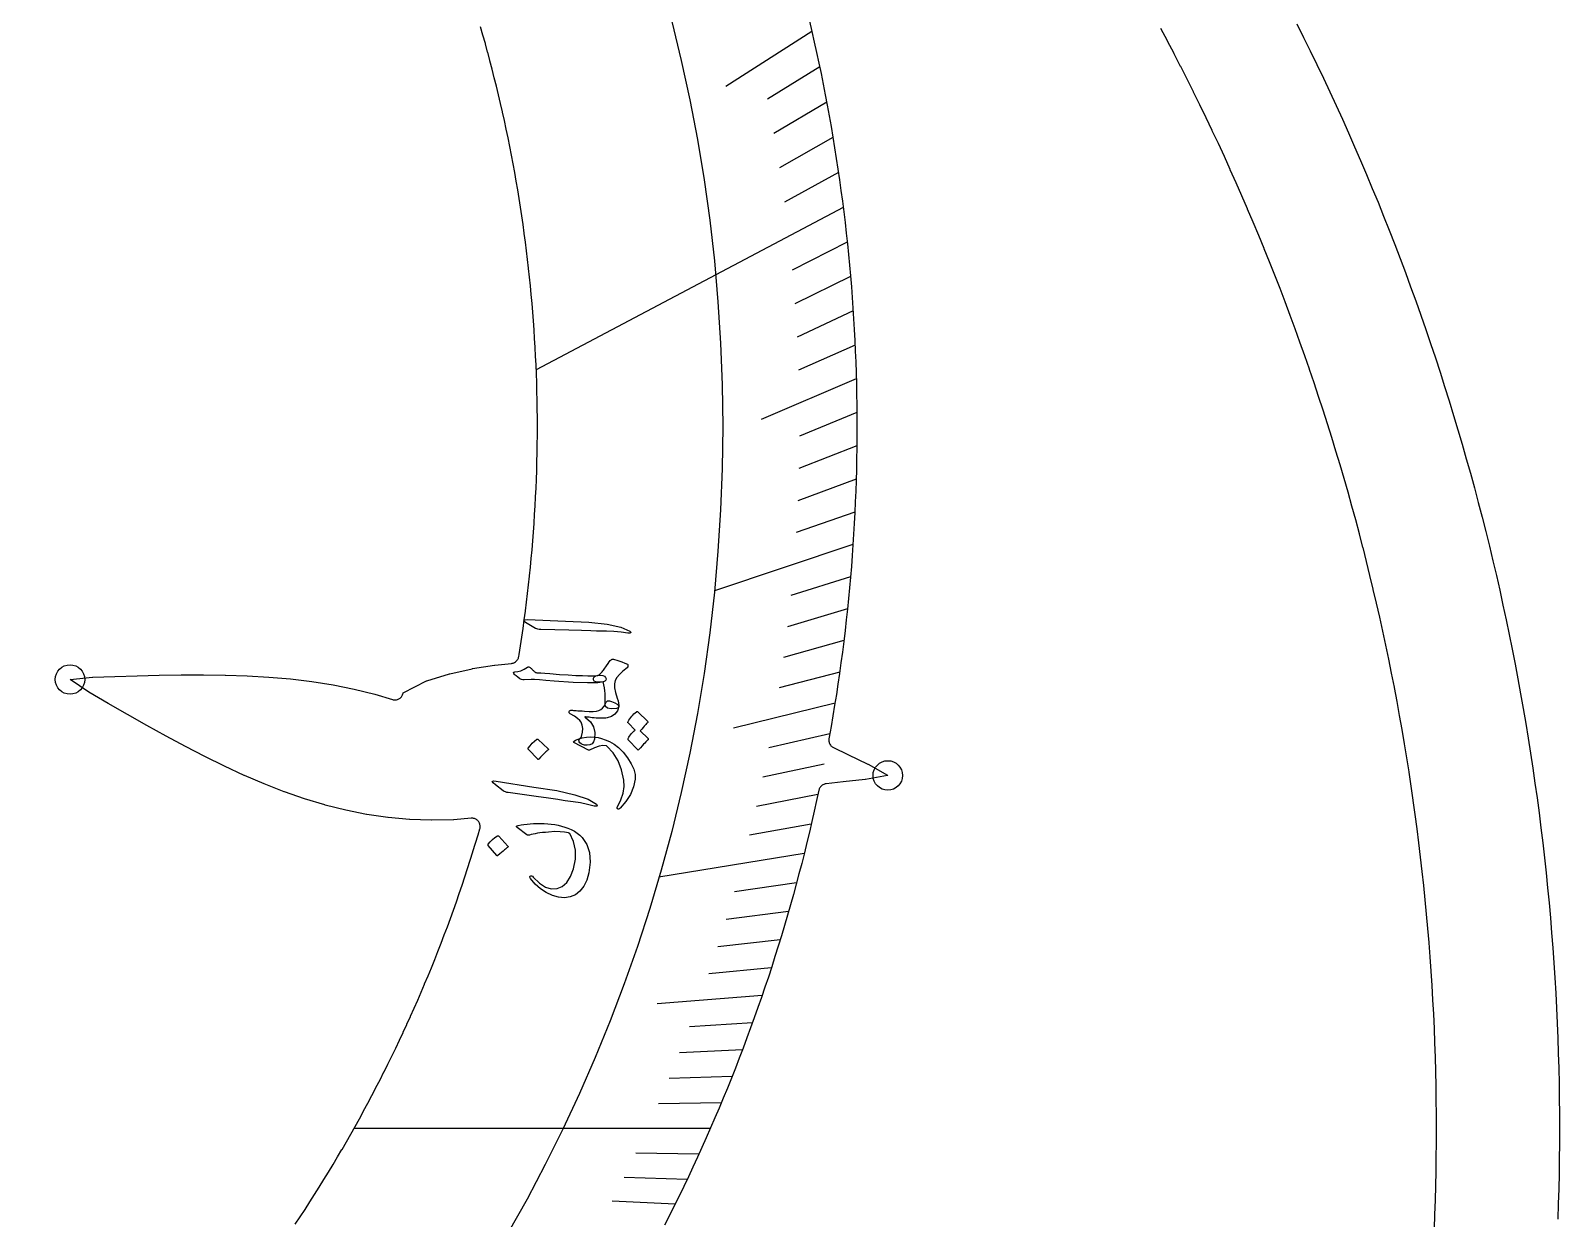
# Model space of a CAD drawing. Header units: millimetres. Extents: x -74 to 74, y -74 to 74.
# Drawn here: x 28.07 to 74.25, y -2.71 to 33.18 of the extents above; entities that cross this region are included whole.
import ezdxf

# ---------------------------------------------------------------- set-up
doc = ezdxf.new("R2010")
doc.units = ezdxf.units.MM
for name, color, linetype in [('CUT_INNER', 6, 'Continuous'), ('CUT_OUTER', 1, 'Continuous'), ('ENGRAVE', 7, 'Continuous'), ('ENGRAVE_FINE', 8, 'Continuous'), ('TEXT', 5, 'Continuous')]:
    doc.layers.add(name, color=color, linetype=linetype)

msp = doc.modelspace()

# ---------------------------------------------------------------- linework, layer by layer
at = {"layer": 'CUT_INNER'}
for points in [[(36.0697, -2.8826), (36.216, -2.6621), (36.2168, -2.6609), (36.3618, -2.4395), (36.3627, -2.4382), (36.5063, -2.2159), (36.5071, -2.2146), (36.6494, -1.9915), (36.6502, -1.9902), (36.7911, -1.7662), (36.7919, -1.7649), (36.9315, -1.54), (36.9323, -1.5387), (37.0704, -1.313), (37.0712, -1.3116), (37.2079, -1.0851), (37.2087, -1.0838), (37.3441, -0.8563), (37.3449, -0.855), (37.4788, -0.6268), (37.4796, -0.6255), (37.6122, -0.3964), (37.6129, -0.3951), (37.7441, -0.1652), (37.7448, -0.1639), (37.8746, 0.0668), (37.8753, 0.0681), (38.0036, 0.2996), (38.0044, 0.3009), (38.1313, 0.5331), (38.132, 0.5345), (38.2575, 0.7675), (38.2582, 0.7689), (38.3822, 1.0026), (38.3829, 1.004), (38.5055, 1.2385), (38.5062, 1.2399), (38.6274, 1.4752), (38.6281, 1.4765), (38.7478, 1.7125), (38.7485, 1.7139), (38.8668, 1.9507), (38.8674, 1.952), (38.9842, 2.1895), (38.9849, 2.1909), (39.1003, 2.4291), (39.1009, 2.4305), (39.2148, 2.6693), (39.2155, 2.6707), (39.3279, 2.9103), (39.3285, 2.9117), (39.4395, 3.152), (39.4401, 3.1534), (39.5496, 3.3943), (39.5502, 3.3957), (39.6582, 3.6373), (39.6588, 3.6387), (39.7653, 3.881), (39.7659, 3.8824), (39.8709, 4.1253), (39.8715, 4.1267), (39.9751, 4.3703), (39.9757, 4.3717), (40.0777, 4.6159), (40.0783, 4.6173), (40.1788, 4.8621), (40.1794, 4.8635), (40.2784, 5.1089), (40.279, 5.1103), (40.3765, 5.3564), (40.377, 5.3578), (40.473, 5.6044), (40.4736, 5.6058), (40.5681, 5.853), (40.5686, 5.8545), (40.6616, 6.1023), (40.6621, 6.1037), (40.7536, 6.352), (40.7541, 6.3535), (40.844, 6.6024), (40.8445, 6.6038), (40.9329, 6.8533), (40.9334, 6.8547), (41.0203, 7.1047), (41.0208, 7.1061), (41.1061, 7.3567), (41.1066, 7.3581), (41.1904, 7.6091), (41.1909, 7.6106), (41.2731, 7.8621), (41.2736, 7.8636), (41.3543, 8.1156), (41.3547, 8.1171), (41.4339, 8.3696), (41.4343, 8.3711), (41.5119, 8.6241), (41.5124, 8.6256), (41.5884, 8.879), (41.5889, 8.8805), (41.642, 9.0616), (41.6476, 9.0851), (41.651, 9.1091), (41.6521, 9.1333), (41.6508, 9.1575), (41.6471, 9.1814), (41.6412, 9.2049), (41.633, 9.2277), (41.6226, 9.2496), (41.6102, 9.2704), (41.5958, 9.2899), (41.5796, 9.3079), (41.5618, 9.3243), (41.5424, 9.3388), (41.5217, 9.3514), (41.4999, 9.362), (41.4772, 9.3704), (41.4537, 9.3765), (41.4298, 9.3804), (41.4056, 9.3819), (41.3814, 9.3811), (40.8534, 9.3373), (40.846, 9.3369), (40.1838, 9.3217), (40.1767, 9.3218), (39.5239, 9.3443), (39.5169, 9.3448), (38.8729, 9.4032), (38.8662, 9.404), (38.2306, 9.4967), (38.2242, 9.4978), (37.5965, 9.623), (37.5905, 9.6243), (36.9701, 9.7802), (36.9645, 9.7818), (36.3509, 9.9664), (36.3458, 9.968), (35.7383, 10.1791), (35.7338, 10.1807), (35.1317, 10.4159), (35.1278, 10.4175), (34.5305, 10.6741), (34.5272, 10.6756), (33.9339, 10.9509), (33.9312, 10.9522), (33.3413, 11.2435), (33.3391, 11.2446), (32.7519, 11.5488), (32.7502, 11.5497), (32.1651, 11.8643), (32.1638, 11.865), (31.5806, 12.187), (30.9972, 12.5156), (30.4148, 12.8489), (30.4137, 12.8496), (29.8372, 13.1877), (29.8308, 13.1917), (29.2689, 13.5683), (29.2648, 13.5713), (29.2704, 13.5722), (29.943, 13.6394), (29.9504, 13.6399), (30.6183, 13.6663), (30.6196, 13.6664), (31.2885, 13.6858), (31.9577, 13.7005), (32.6259, 13.7097), (32.6273, 13.7097), (33.2916, 13.7113), (33.2935, 13.7113), (33.9549, 13.7028), (33.9573, 13.7027), (34.6148, 13.6815), (34.6178, 13.6814), (35.2709, 13.6445), (35.2744, 13.6443), (35.9222, 13.589), (35.9264, 13.5886), (36.5683, 13.5121), (36.573, 13.5115), (37.2083, 13.4113), (37.2135, 13.4103), (37.8418, 13.2839), (37.8474, 13.2826), (38.468, 13.1276), (38.474, 13.126), (39.0048, 12.9653), (39.029, 12.9593), (39.0536, 12.9557), (39.0786, 12.9546), (39.1034, 12.9559), (39.1281, 12.9598), (39.1522, 12.9661), (39.1756, 12.9747), (39.198, 12.9857), (39.2192, 12.9988), (39.239, 13.0139), (39.2572, 13.031), (39.2736, 13.0498), (39.288, 13.0701), (39.3003, 13.0918), (39.3105, 13.1146), (39.3183, 13.1382), (39.3237, 13.1626), (39.3246, 13.1678), (39.3298, 13.1707), (40.0363, 13.5283), (40.0411, 13.5304), (40.046, 13.5322), (40.7279, 13.7439), (40.7372, 13.7464), (41.41, 13.8994), (41.4178, 13.9009), (42.0836, 14.0079), (42.091, 14.0088), (42.5978, 14.0595), (42.6227, 14.0633), (42.6471, 14.0695), (42.6707, 14.0782), (42.6933, 14.0892), (42.7147, 14.1024), (42.7347, 14.1177), (42.753, 14.1349), (42.7696, 14.1539), (42.7841, 14.1744), (42.7965, 14.1963), (42.8066, 14.2193), (42.8143, 14.2432), (42.8197, 14.2678), (42.8291, 14.3254), (42.8293, 14.3269), (42.8706, 14.5883), (42.8708, 14.5898), (42.9105, 14.8515), (42.9107, 14.853), (42.9487, 15.1149), (42.9489, 15.1164), (42.9853, 15.3785), (42.9855, 15.38), (43.0204, 15.6424), (43.0206, 15.6439), (43.0538, 15.9065), (43.0539, 15.908), (43.0855, 16.1707), (43.0857, 16.1723), (43.1157, 16.4352), (43.1159, 16.4367), (43.1442, 16.6998), (43.1444, 16.7014), (43.1711, 16.9647), (43.1713, 16.9662), (43.1964, 17.2296), (43.1965, 17.2312), (43.2201, 17.4948), (43.2202, 17.4963), (43.2421, 17.76), (43.2422, 17.7615), (43.2625, 18.0254), (43.2626, 18.0269), (43.2813, 18.2909), (43.2814, 18.2925), (43.2984, 18.5565), (43.2985, 18.5581), (43.3139, 18.8223), (43.314, 18.8238), (43.3278, 19.0881), (43.3279, 19.0896), (43.34, 19.354), (43.3401, 19.3555), (43.3507, 19.6199), (43.3507, 19.6215), (43.3597, 19.886), (43.3597, 19.8875), (43.367, 20.152), (43.367, 20.1536), (43.3727, 20.4182), (43.3728, 20.4197), (43.3768, 20.6843), (43.3768, 20.6858), (43.3793, 20.9505), (43.3793, 20.952), (43.3801, 21.2166), (43.3801, 21.2182), (43.3793, 21.4828), (43.3793, 21.4844), (43.3768, 21.749), (43.3768, 21.7505), (43.3728, 22.0151), (43.3727, 22.0167), (43.367, 22.2812), (43.367, 22.2828), (43.3597, 22.5473), (43.3597, 22.5489), (43.3507, 22.8133), (43.3507, 22.8149), (43.3401, 23.0793), (43.34, 23.0808), (43.3279, 23.3452), (43.3278, 23.3467), (43.314, 23.611), (43.3139, 23.6125), (43.2985, 23.8767), (43.2984, 23.8783), (43.2814, 24.1424), (43.2813, 24.1439), (43.2626, 24.4079), (43.2625, 24.4094), (43.2422, 24.6733), (43.2421, 24.6748), (43.2202, 24.9385), (43.2201, 24.9401), (43.1965, 25.2037), (43.1964, 25.2052), (43.1713, 25.4686), (43.1711, 25.4702), (43.1444, 25.7335), (43.1442, 25.735), (43.1159, 25.9981), (43.1157, 25.9996), (43.0857, 26.2626), (43.0855, 26.2641), (43.0539, 26.5268), (43.0538, 26.5284), (43.0206, 26.7909), (43.0204, 26.7924), (42.9855, 27.0548), (42.9853, 27.0563), (42.9489, 27.3184), (42.9487, 27.3199), (42.9107, 27.5818), (42.9105, 27.5833), (42.8708, 27.845), (42.8706, 27.8465), (42.8293, 28.1079), (42.8291, 28.1094), (42.7863, 28.3706), (42.786, 28.3721), (42.7416, 28.633), (42.7413, 28.6345), (42.6953, 28.8951), (42.695, 28.8966), (42.6473, 29.1569), (42.6471, 29.1584), (42.5978, 29.4185), (42.5975, 29.42), (42.5467, 29.6797), (42.5464, 29.6812), (42.494, 29.9406), (42.4937, 29.9421), (42.4397, 30.2012), (42.4393, 30.2027), (42.3837, 30.4614), (42.3834, 30.4629), (42.3262, 30.7213), (42.3259, 30.7228), (42.2671, 30.9808), (42.2668, 30.9823), (42.2064, 31.24), (42.206, 31.2415), (42.1441, 31.4988), (42.1437, 31.5003), (42.0802, 31.7572), (42.0799, 31.7587), (42.0148, 32.0152), (42.0144, 32.0167), (41.9477, 32.2728), (41.9473, 32.2742), (41.8791, 32.5299), (41.8787, 32.5314), (41.8089, 32.7867), (41.8085, 32.7882), (41.7371, 33.043), (41.7367, 33.0445), (41.6638, 33.2989)], [(51.5973, 33.4718), (51.6716, 33.1549), (51.7438, 32.8377), (51.8142, 32.5199), (51.8825, 32.2018), (51.949, 31.8833), (52.0134, 31.5643), (52.0759, 31.245), (52.1365, 30.9252), (52.1951, 30.6052), (52.2517, 30.2847), (52.3063, 29.9639), (52.359, 29.6428), (52.4097, 29.3214), (52.4585, 28.9997), (52.5052, 28.6776), (52.55, 28.3553), (52.5928, 28.0328), (52.6337, 27.7099), (52.6725, 27.3868), (52.7094, 27.0635), (52.7443, 26.74), (52.7771, 26.4163), (52.8081, 26.0923), (52.837, 25.7682), (52.8639, 25.4439), (52.8888, 25.1195), (52.9118, 24.7949), (52.9327, 24.4702), (52.9517, 24.1453), (52.9687, 23.8204), (52.9836, 23.4953), (52.9966, 23.1702), (53.0076, 22.8449), (53.0166, 22.5197), (53.0236, 22.1943), (53.0286, 21.869), (53.0316, 21.5436), (53.0326, 21.2182), (53.0316, 20.8928), (53.0286, 20.5674), (53.0236, 20.242), (53.0166, 19.9167), (53.0077, 19.5914), (52.9967, 19.2662), (52.9837, 18.941), (52.9687, 18.616), (52.9518, 18.291), (52.9328, 17.9662), (52.9119, 17.6414), (52.889, 17.3169), (52.864, 16.9924), (52.8371, 16.6681), (52.8082, 16.344), (52.7773, 16.0201), (52.7444, 15.6963), (52.7095, 15.3728), (52.6727, 15.0495), (52.6339, 14.7264), (52.593, 14.4036), (52.5502, 14.081), (52.5055, 13.7587), (52.4587, 13.4367), (52.41, 13.1149), (52.3593, 12.7935), (52.3066, 12.4724), (52.252, 12.1516), (52.1953, 11.8312), (52.1867, 11.7841), (52.1835, 11.7592), (52.1827, 11.734), (52.1845, 11.7089), (52.1888, 11.6841), (52.1955, 11.6599), (52.2047, 11.6365), (52.2162, 11.6141), (52.2298, 11.593), (52.2455, 11.5733), (52.2631, 11.5554), (52.2825, 11.5393), (52.3033, 11.5252), (52.3255, 11.5133), (52.7606, 11.3067), (52.7618, 11.3062), (53.3625, 11.0132), (53.3692, 11.0097), (53.9583, 10.6773), (53.9627, 10.6746), (53.9572, 10.6733), (53.2917, 10.5548), (53.2843, 10.5537), (52.6204, 10.4761), (52.6191, 10.476), (52.0988, 10.4208), (52.075, 10.4171), (52.0516, 10.4111), (52.029, 10.4029), (52.0072, 10.3926), (51.9865, 10.3802), (51.9672, 10.3659), (51.9492, 10.3498), (51.933, 10.332), (51.9185, 10.3128), (51.9059, 10.2922), (51.8953, 10.2705), (51.8869, 10.248), (51.8808, 10.2247), (51.8145, 9.9164), (51.7442, 9.5986), (51.6719, 9.2814), (51.5977, 8.9645), (51.5215, 8.6482), (51.4435, 8.3323), (51.3634, 8.0169), (51.2815, 7.702), (51.1976, 7.3876), (51.1117, 7.0737), (51.024, 6.7603), (50.9343, 6.4475), (50.8427, 6.1353), (50.7492, 5.8236), (50.6538, 5.5125), (50.5565, 5.202), (50.4573, 4.8921), (50.3562, 4.5828), (50.2532, 4.2741), (50.1483, 3.9661), (50.0415, 3.6587), (49.9328, 3.352), (49.8222, 3.0459), (49.7098, 2.7406), (49.5955, 2.4359), (49.4793, 2.132), (49.3613, 1.8287), (49.2414, 1.5262), (49.1196, 1.2244), (48.996, 0.9234), (48.8706, 0.6232), (48.7433, 0.3237), (48.6142, 0.025), (48.4832, -0.2729), (48.3504, -0.57), (48.2158, -0.8662), (48.0794, -1.1617), (47.9412, -1.4563), (47.8012, -1.75), (47.6594, -2.0429), (47.5157, -2.3349), (47.3703, -2.626), (47.2231, -2.9162)], [(70.4725, -3.028), (70.4897, -2.5971), (70.4897, -2.5955), (70.5043, -2.1645), (70.5043, -2.163), (70.5162, -1.7318), (70.5163, -1.7303), (70.5255, -1.2991), (70.5256, -1.2976), (70.5322, -0.8664), (70.5322, -0.8648), (70.5362, -0.4336), (70.5362, -0.432), (70.5375, -0.0008), (70.5375, 0.0008), (70.5362, 0.432), (70.5362, 0.4336), (70.5322, 0.8648), (70.5322, 0.8664), (70.5256, 1.2976), (70.5255, 1.2991), (70.5163, 1.7303), (70.5162, 1.7318), (70.5043, 2.163), (70.5043, 2.1645), (70.4897, 2.5955), (70.4897, 2.5971), (70.4725, 3.028), (70.4724, 3.0295), (70.4526, 3.4603), (70.4525, 3.4619), (70.43, 3.8926), (70.4299, 3.8941), (70.4048, 4.3246), (70.4047, 4.3262), (70.3769, 4.7566), (70.3768, 4.7581), (70.3464, 5.1883), (70.3463, 5.1898), (70.3133, 5.6198), (70.3131, 5.6214), (70.2775, 6.0512), (70.2773, 6.0527), (70.239, 6.4823), (70.2389, 6.4838), (70.1979, 6.9131), (70.1978, 6.9146), (70.1542, 7.3437), (70.154, 7.3452), (70.1078, 7.774), (70.1076, 7.7756), (70.0588, 8.2041), (70.0586, 8.2056), (70.0071, 8.6338), (70.0069, 8.6353), (69.9528, 9.0632), (69.9526, 9.0647), (69.8959, 9.4922), (69.8957, 9.4937), (69.8363, 9.9209), (69.8361, 9.9224), (69.7741, 10.3492), (69.7739, 10.3508), (69.7093, 10.7772), (69.7091, 10.7787), (69.6419, 11.2047), (69.6416, 11.2062), (69.5718, 11.6318), (69.5716, 11.6333), (69.4992, 12.0585), (69.4989, 12.06), (69.4239, 12.4847), (69.4236, 12.4862), (69.3459, 12.9104), (69.3457, 12.9119), (69.2654, 13.3357), (69.2651, 13.3372), (69.1823, 13.7604), (69.182, 13.7619), (69.0966, 14.1847), (69.0962, 14.1862), (69.0082, 14.6084), (69.0079, 14.6099), (68.9173, 15.0315), (68.917, 15.033), (68.8238, 15.4541), (68.8234, 15.4556), (68.7276, 15.8761), (68.7273, 15.8776), (68.6289, 16.2975), (68.6286, 16.299), (68.5276, 16.7183), (68.5273, 16.7198), (68.4238, 17.1385), (68.4234, 17.14), (68.3173, 17.558), (68.3169, 17.5595), (68.2083, 17.9768), (68.2079, 17.9783), (68.0967, 18.395), (68.0963, 18.3965), (67.9826, 18.8125), (67.9821, 18.814), (67.8658, 19.2293), (67.8654, 19.2308), (67.7466, 19.6453), (67.7462, 19.6468), (67.6248, 20.0607), (67.6243, 20.0621), (67.5004, 20.4752), (67.5, 20.4767), (67.3735, 20.889), (67.373, 20.8905), (67.2441, 21.302), (67.2436, 21.3035), (67.1121, 21.7142), (67.1116, 21.7157), (66.9776, 22.1256), (66.9771, 22.1271), (66.8406, 22.5361), (66.8401, 22.5376), (66.701, 22.9458), (66.7005, 22.9473), (66.559, 23.3547), (66.5585, 23.3561), (66.4144, 23.7626), (66.4139, 23.7641), (66.2674, 24.1697), (66.2668, 24.1712), (66.1178, 24.5759), (66.1173, 24.5773), (65.9658, 24.9811), (65.9652, 24.9825), (65.8113, 25.3854), (65.8107, 25.3868), (65.6543, 25.7887), (65.6537, 25.7901), (65.4948, 26.1911), (65.4942, 26.1925), (65.3328, 26.5924), (65.3323, 26.5939), (65.1684, 26.9928), (65.1679, 26.9942), (65.0016, 27.3922), (65.001, 27.3936), (64.8323, 27.7905), (64.8317, 27.7919), (64.6606, 28.1878), (64.6599, 28.1892), (64.4864, 28.584), (64.4858, 28.5854), (64.3098, 28.9791), (64.3091, 28.9805), (64.1308, 29.3732), (64.1301, 29.3746), (63.9493, 29.7661), (63.9487, 29.7675), (63.7655, 30.158), (63.7648, 30.1594), (63.5792, 30.5487), (63.5786, 30.55), (63.3906, 30.9382), (63.3899, 30.9396), (63.1996, 31.3266), (63.1989, 31.328), (63.0062, 31.7138), (63.0055, 31.7151), (62.8104, 32.0998), (62.8097, 32.1011), (62.6122, 32.4846), (62.6115, 32.4859), (62.4117, 32.8681), (62.411, 32.8695), (62.2089, 33.2505)]]:
    msp.add_lwpolyline(points, dxfattribs=at)
at = {"layer": 'CUT_OUTER'}
msp.add_lwpolyline([(66.3216, 33.3843), (66.5252, 32.9768), (66.7262, 32.5679), (66.9248, 32.1579), (67.1209, 31.7467), (67.3144, 31.3342), (67.5054, 30.9206), (67.6939, 30.5058), (67.8798, 30.0899), (68.0631, 29.6728), (68.2439, 29.2546), (68.4221, 28.8353), (68.5978, 28.415), (68.7708, 27.9935), (68.9413, 27.571), (69.1092, 27.1475), (69.2744, 26.7229), (69.4371, 26.2974), (69.5972, 25.8708), (69.7546, 25.4433), (69.9094, 25.0148), (70.0616, 24.5854), (70.2111, 24.155), (70.358, 23.7237), (70.5022, 23.2916), (70.6438, 22.8586), (70.7827, 22.4247), (70.919, 21.9899), (71.0526, 21.5544), (71.1835, 21.118), (71.3118, 20.6808), (71.4373, 20.2429), (71.5602, 19.8042), (71.6803, 19.3647), (71.7978, 18.9245), (71.9126, 18.4836), (72.0246, 18.042), (72.134, 17.5997), (72.2406, 17.1568), (72.3445, 16.7132), (72.4457, 16.269), (72.5442, 15.8242), (72.6399, 15.3788), (72.7329, 14.9328), (72.8232, 14.4862), (72.9107, 14.0391), (72.9954, 13.5915), (73.0775, 13.1433), (73.1567, 12.6947), (73.2332, 12.2456), (73.307, 11.796), (73.378, 11.3459), (73.4462, 10.8955), (73.5117, 10.4446), (73.5744, 9.9934), (73.6343, 9.5417), (73.6915, 9.0898), (73.7459, 8.6374), (73.7975, 8.1848), (73.8463, 7.7318), (73.8924, 7.2785), (73.9357, 6.825), (73.9761, 6.3712), (74.0138, 5.9172), (74.0488, 5.4629), (74.0809, 5.0085), (74.1102, 4.5538), (74.1368, 4.099), (74.1605, 3.644), (74.1815, 3.1889), (74.1997, 2.7337), (74.215, 2.2784), (74.2276, 1.823), (74.2374, 1.3675), (74.2444, 0.9119), (74.2486, 0.4564), (74.25, 0.0008), (74.2486, -0.4548), (74.2444, -0.9104), (74.2374, -1.3659), (74.2277, -1.8214), (74.2151, -2.2768), (74.1997, -2.7322)], dxfattribs=at)
at = {"layer": 'ENGRAVE'}
for points in [[(52.6173, 27.8414), (43.346, 22.9357)], [(52.9125, 17.6501), (48.7264, 16.2537)], [(51.4385, 8.3125), (47.0483, 7.603)], [(48.6033, 0), (37.8372, 0)]]:
    msp.add_lwpolyline(points, dxfattribs=at)
for centre, radius in [((0, 21.2174), 48.9785), ((29.264, 13.5716), 0.4455), ((53.9634, 10.6744), 0.4455)]:
    msp.add_circle(centre, radius, dxfattribs=at)
at = {"layer": 'ENGRAVE_FINE'}
for points in [[(51.6708, 33.1584), (49.0729, 31.4913)], [(51.9067, 32.0873), (50.3315, 31.1136)], [(52.1189, 31.0195), (50.5253, 30.0711)], [(52.3077, 29.9556), (50.6963, 29.0327)], [(52.4737, 28.896), (50.8449, 27.9991)], [(52.7388, 26.792), (51.0766, 25.9476)], [(52.8387, 25.7483), (51.1606, 24.9306)], [(52.9174, 24.7108), (51.2239, 23.92)], [(52.9754, 23.6798), (51.267, 22.9162)], [(53.0131, 22.6557), (50.1364, 21.4264)], [(53.0309, 21.6389), (51.2943, 20.9303)], [(53.0293, 20.6296), (51.2795, 19.9489)], [(53.0088, 19.6282), (51.2461, 18.9755)], [(52.9697, 18.6349), (51.1948, 18.0105)], [(52.8376, 16.6739), (51.0399, 16.1066)], [(52.7455, 15.7067), (50.9372, 15.1682)], [(52.6366, 14.7485), (50.8182, 14.2391)], [(52.5113, 13.7998), (50.6835, 13.3194)], [(52.37, 12.8605), (49.3022, 12.1071)], [(52.2132, 11.9309), (50.3681, 11.5093)], [(52.0412, 11.0112), (50.1883, 10.6191)], [(51.8545, 10.1014), (49.9944, 9.7391)], [(51.6535, 9.2018), (49.7867, 8.8693)], [(51.2099, 7.4334), (49.3316, 7.1608)], [(50.9682, 6.5648), (49.0849, 6.3223)], [(50.7137, 5.7068), (48.826, 5.4944)], [(50.4467, 4.8593), (48.5552, 4.6771)], [(50.1676, 4.0225), (47.0026, 3.7687)], [(49.8768, 3.1964), (47.9796, 3.0748)], [(49.5747, 2.3811), (47.6754, 2.2899)], [(49.2615, 1.5766), (47.3607, 1.5157)], [(48.9376, 0.7829), (47.0359, 0.7524)], [(48.2589, -0.772), (46.3572, -0.7416)], [(47.9048, -1.5332), (46.004, -1.4723)], [(47.5412, -2.2834), (45.6419, -2.1922)]]:
    msp.add_lwpolyline(points, dxfattribs=at)
at = {"layer": 'TEXT'}
for points in [[(43.0753, 15.2669), (42.9955, 15.3207), (42.9701, 15.3585), (42.999, 15.3806), (43.0823, 15.3869), (44.2302, 15.3373), (44.9347, 15.3075), (45.4928, 15.2486), (45.9044, 15.1586), (46.1691, 15.0364), (46.1895, 15.0177), (46.1998, 15.0022), (46.1999, 14.9899), (46.1899, 14.9808), (46.1752, 14.9744), (46.1567, 14.9709), (46.1345, 14.9703), (46.1086, 14.9726), (45.9082, 14.9997), (45.6943, 15.0192), (45.467, 15.0311), (45.2263, 15.0356), (45.1636, 15.038), (44.994, 15.0428), (44.7174, 15.0502), (44.334, 15.0607), (43.483, 15.0793), (43.4382, 15.0834), (43.3974, 15.0914), (43.3608, 15.1033), (43.3283, 15.1192)], [(43.7579, 13.7499), (44.0528, 13.7288), (44.3152, 13.7119), (44.5451, 13.6989), (44.7425, 13.69), (44.9071, 13.685), (45.0387, 13.6839), (45.1371, 13.6867), (45.2024, 13.6933), (45.2872, 13.7047), (45.3548, 13.6988), (45.4054, 13.6755), (45.4389, 13.6348), (45.4535, 13.5892), (45.4473, 13.5511), (45.4206, 13.5208), (45.3732, 13.4981), (45.2029, 13.4733), (44.898, 13.4692), (44.4586, 13.4863), (43.8849, 13.5252), (43.6389, 13.5468), (43.4422, 13.5628), (43.2949, 13.5731), (43.197, 13.5776), (42.9769, 13.5667), (42.9384, 13.5671), (42.9042, 13.5717), (42.8744, 13.5807), (42.8489, 13.594), (42.7894, 13.6432), (42.7434, 13.6814), (42.7109, 13.7088), (42.6919, 13.7253), (42.6651, 13.757), (42.6577, 13.7807), (42.6696, 13.7966), (42.701, 13.8046), (42.7873, 13.8141), (42.8801, 13.84), (42.9792, 13.8825), (43.0846, 13.9418), (43.1053, 13.9524), (43.1248, 13.9554), (43.1429, 13.9506), (43.1598, 13.9381), (43.1795, 13.9194), (43.198, 13.9016), (43.2152, 13.885), (43.231, 13.8694), (43.2456, 13.8548), (43.2588, 13.8413), (43.2708, 13.8289), (43.2814, 13.8176), (43.2999, 13.8008), (43.3191, 13.7884), (43.339, 13.7804), (43.3597, 13.7769), (43.4059, 13.7749), (43.4876, 13.7698), (43.605, 13.7614), (43.7579, 13.7499)], [(45.0717, 13.5636), (45.0762, 13.6185), (45.0972, 13.6587), (45.1347, 13.6844), (45.1886, 13.6956), (45.2151, 13.7003), (45.2425, 13.7139), (45.2708, 13.7362), (45.2999, 13.7673), (45.3157, 13.7873), (45.3334, 13.8093), (45.3529, 13.8335), (45.3741, 13.8597), (45.3966, 13.8882), (45.4198, 13.919), (45.4435, 13.952), (45.468, 13.9874), (45.5136, 14.0534), (45.5515, 14.1052), (45.5819, 14.1427), (45.6047, 14.166), (45.6239, 14.1812), (45.6427, 14.19), (45.661, 14.1922), (45.679, 14.188), (45.8139, 14.1472), (45.9288, 14.1075), (46.0239, 14.069), (46.099, 14.0317), (46.1081, 14.0237), (46.1138, 14.0126), (46.116, 13.9984), (46.1148, 13.9811), (46.1105, 13.9597), (46.1052, 13.9428), (46.0988, 13.9302), (46.0913, 13.9221), (45.9642, 13.8206), (45.8618, 13.723), (45.7838, 13.6289), (45.7305, 13.5382), (45.7059, 13.4415), (45.7078, 13.3211), (45.7359, 13.1767), (45.7902, 13.008), (45.817, 12.9262), (45.834, 12.8564), (45.8412, 12.7985), (45.8387, 12.7527), (45.8309, 12.7318), (45.8164, 12.7157), (45.795, 12.7046), (45.7668, 12.6983), (45.6103, 12.6883), (45.5012, 12.7069), (45.4396, 12.7538), (45.4253, 12.8291), (45.4305, 12.9057), (45.4324, 12.9847), (45.4311, 13.0661), (45.4264, 13.1498), (45.4182, 13.2355), (45.4059, 13.3231), (45.3897, 13.4124), (45.3694, 13.5035), (45.2408, 13.4975), (45.1483, 13.5055), (45.0919, 13.5276), (45.0717, 13.5636)], [(44.3422, 12.607), (44.3541, 12.6255), (44.3719, 12.6376), (44.3956, 12.6433), (44.4252, 12.6426), (44.4457, 12.6415), (44.474, 12.6397), (44.5103, 12.6373), (44.5544, 12.6342), (44.6062, 12.6306), (44.6653, 12.6264), (44.7317, 12.6218), (44.8055, 12.6167), (44.9466, 12.6086), (45.0657, 12.6096), (45.1627, 12.6198), (45.2377, 12.639), (45.2991, 12.6684), (45.3509, 12.7099), (45.393, 12.7634), (45.4253, 12.8291), (45.4585, 12.8898), (45.5021, 12.9241), (45.5563, 12.932), (45.6212, 12.9132), (45.7206, 12.8662), (45.7901, 12.8245), (45.8298, 12.7882), (45.8395, 12.7574), (45.7968, 12.6235), (45.724, 12.5214), (45.6215, 12.4513), (45.4893, 12.4132), (45.4491, 12.409), (45.4064, 12.4058), (45.3611, 12.4033), (45.3134, 12.4016), (45.2629, 12.4014), (45.2096, 12.4032), (45.1534, 12.4071), (45.0943, 12.4131), (45.037, 12.4197), (44.9861, 12.4253), (44.9415, 12.43), (44.9033, 12.4338), (44.872, 12.4368), (44.8484, 12.4392), (44.8324, 12.441), (44.824, 12.4422), (44.8201, 12.4426), (44.8175, 12.4423), (44.8162, 12.441), (44.8162, 12.4389), (44.8179, 12.4359), (44.8214, 12.432), (44.8268, 12.4271), (44.8342, 12.4212), (44.9812, 12.296), (45.0758, 12.1453), (45.1178, 11.9693), (45.1068, 11.7683), (45.0799, 11.6874), (45.0334, 11.63), (44.9674, 11.596), (44.8819, 11.5856), (44.8078, 11.5925), (44.7468, 11.6074), (44.6989, 11.6302), (44.664, 11.661), (44.6421, 11.6942), (44.6334, 11.7247), (44.6378, 11.7523), (44.6553, 11.7772), (44.6763, 11.7975), (44.6921, 11.8159), (44.7027, 11.8324), (44.7082, 11.847), (44.7402, 11.9782), (44.7498, 12.0944), (44.7369, 12.1954), (44.7017, 12.2811), (44.6618, 12.335), (44.5936, 12.3962), (44.497, 12.4646), (44.372, 12.5401), (44.3522, 12.553), (44.3407, 12.5685), (44.3373, 12.5865), (44.3422, 12.607)], [(46.1212, 12.2615), (46.1166, 12.2685), (46.1147, 12.2774), (46.1156, 12.2883), (46.1193, 12.301), (46.1451, 12.3441), (46.1724, 12.3854), (46.201, 12.425), (46.2311, 12.4629), (46.2629, 12.4992), (46.2968, 12.5342), (46.3329, 12.568), (46.371, 12.6006), (46.3818, 12.6062), (46.3925, 12.6076), (46.4029, 12.6047), (46.4132, 12.5976), (46.7191, 12.3037), (46.7225, 12.2966), (46.7207, 12.2874), (46.7138, 12.276), (46.7017, 12.2626), (46.6912, 12.2538), (46.6764, 12.239), (46.6571, 12.2183), (46.6333, 12.1917), (46.6048, 12.159), (46.5712, 12.1199), (46.5324, 12.0744), (46.4884, 12.0226), (46.7225, 11.7878), (46.7291, 11.7778), (46.729, 11.7667), (46.722, 11.7544), (46.7083, 11.7411), (46.6964, 11.7295), (46.6784, 11.7112), (46.6542, 11.686), (46.6238, 11.6541), (46.5871, 11.6148), (46.544, 11.5676), (46.4944, 11.5126), (46.4383, 11.4498), (46.4298, 11.4438), (46.4223, 11.442), (46.4156, 11.4443), (46.4098, 11.4508), (46.1241, 11.7517), (46.1196, 11.7587), (46.1179, 11.7677), (46.1189, 11.7785), (46.1227, 11.7912), (46.1432, 11.8281), (46.1654, 11.8635), (46.1894, 11.8973), (46.2151, 11.9295), (46.2422, 11.9603), (46.2706, 11.9896), (46.3001, 12.0175), (46.3308, 12.044)], [(43.1082, 11.4585), (43.1037, 11.4653), (43.1021, 11.4738), (43.1032, 11.4839), (43.107, 11.4958), (43.1621, 11.5733), (43.224, 11.6443), (43.2926, 11.7088), (43.368, 11.7668), (43.3787, 11.7717), (43.3885, 11.7728), (43.3974, 11.7699), (43.4055, 11.7632), (43.7061, 11.4779), (43.7126, 11.4682), (43.7124, 11.4577), (43.7054, 11.4464), (43.6916, 11.4343), (43.6797, 11.4238), (43.6615, 11.407), (43.6372, 11.3841), (43.6067, 11.355), (43.5699, 11.3192), (43.5265, 11.2762), (43.4767, 11.226), (43.4203, 11.1686), (43.4115, 11.1613), (43.4036, 11.1584), (43.3968, 11.16), (43.391, 11.166)], [(45.8771, 9.6829), (45.8641, 9.6706), (45.8514, 9.662), (45.839, 9.657), (45.8269, 9.6557), (45.8177, 9.6571), (45.8091, 9.6615), (45.8013, 9.6687), (45.7942, 9.6789), (45.7909, 9.6884), (45.791, 9.6996), (45.7945, 9.7124), (45.8015, 9.7268), (45.9031, 9.9336), (45.9684, 10.1366), (45.9975, 10.3353), (45.9905, 10.5292), (45.924, 10.8411), (45.8159, 11.1169), (45.6671, 11.3564), (45.4781, 11.5596), (45.4743, 11.5627), (45.4709, 11.5653), (45.4681, 11.5676), (45.4658, 11.5695), (45.4638, 11.571), (45.4616, 11.5722), (45.4595, 11.5731), (45.4572, 11.5737), (45.3621, 11.5785), (45.2459, 11.557), (45.1086, 11.5095), (44.95, 11.4365), (44.9406, 11.4346), (44.9328, 11.4342), (44.9264, 11.4353), (44.9216, 11.4378), (44.4846, 11.6708), (44.4703, 11.689), (44.4874, 11.7118), (44.5359, 11.7392), (44.6158, 11.7713), (44.734, 11.8068), (44.8605, 11.8283), (44.9954, 11.8357), (45.1386, 11.829), (45.2178, 11.817), (45.3144, 11.7912), (45.4284, 11.7515), (45.5597, 11.6977), (45.6971, 11.6218), (45.8338, 11.5146), (45.9696, 11.3758), (46.1042, 11.205), (46.2175, 11.0268), (46.2936, 10.8603), (46.3324, 10.7059), (46.3341, 10.564), (46.2831, 10.3251), (46.1898, 10.0982), (46.0544, 9.884), (45.8771, 9.6829)], [(42.1139, 10.3864), (42.0408, 10.449), (42.0198, 10.4895), (42.0511, 10.5081), (42.1346, 10.5049), (43.2693, 10.3245), (43.9658, 10.2145), (44.5135, 10.0922), (44.9121, 9.9557), (45.1611, 9.8041), (45.1793, 9.7832), (45.1878, 9.7667), (45.1865, 9.7544), (45.1754, 9.7465), (45.1601, 9.7418), (45.1413, 9.7404), (45.1192, 9.7424), (45.0938, 9.7476), (44.8977, 9.7975), (44.6875, 9.8412), (44.463, 9.879), (44.2245, 9.911), (44.1624, 9.9206), (43.9944, 9.9447), (43.7205, 9.9837), (43.3408, 10.0379), (42.4975, 10.1535), (42.4534, 10.1627), (42.4139, 10.1753), (42.3789, 10.1914), (42.3483, 10.2108)], [(41.8946, 8.561), (41.8906, 8.568), (41.8895, 8.5765), (41.8913, 8.5865), (41.896, 8.5979), (41.9562, 8.6705), (42.0227, 8.7362), (42.0955, 8.7949), (42.1746, 8.8467), (42.1855, 8.8508), (42.1954, 8.8511), (42.2041, 8.8477), (42.2117, 8.8405), (42.492, 8.5366), (42.4978, 8.5266), (42.4969, 8.5162), (42.4891, 8.5055), (42.4745, 8.4945), (42.4619, 8.485), (42.4427, 8.4698), (42.4169, 8.4489), (42.3846, 8.4224), (42.3454, 8.3897), (42.2993, 8.3503), (42.2462, 8.3043), (42.1861, 8.2517), (42.1767, 8.2451), (42.1687, 8.2429), (42.162, 8.2449), (42.1566, 8.2513)], [(42.8005, 9.1646), (42.8867, 9.1799), (42.976, 9.1933), (43.0683, 9.2048), (43.1637, 9.2144), (43.2626, 9.2214), (43.3653, 9.2251), (43.472, 9.2254), (43.5826, 9.2224), (43.6919, 9.2161), (43.7989, 9.205), (43.9036, 9.1892), (44.0062, 9.1687), (44.1068, 9.1432), (44.2058, 9.1128), (44.3031, 9.0774), (44.3987, 9.0369), (44.4967, 8.9861), (44.5847, 8.9295), (44.6625, 8.867), (44.7302, 8.7985), (44.8692, 8.5898), (44.9497, 8.3424), (44.9712, 8.0566), (44.9329, 7.7331), (44.8709, 7.5092), (44.7823, 7.3235), (44.6675, 7.1764), (44.527, 7.0681), (44.3698, 7.0036), (44.2018, 6.9787), (44.023, 6.9931), (43.8335, 7.0466), (43.6434, 7.1361), (43.4701, 7.2511), (43.3133, 7.3914), (43.1728, 7.5566), (43.1583, 7.5803), (43.1525, 7.6006), (43.1553, 7.6176), (43.167, 7.6312), (43.1855, 7.6414), (43.2063, 7.6394), (43.2294, 7.6252), (43.2547, 7.5987), (43.4408, 7.4194), (43.6223, 7.3016), (43.7998, 7.2462), (43.9735, 7.2539), (44.1313, 7.3193), (44.267, 7.44), (44.3801, 7.6161), (44.4698, 7.8474), (44.5272, 8.1421), (44.5272, 8.4191), (44.4699, 8.6776), (44.3559, 8.917), (44.3511, 8.9226), (44.3432, 8.9279), (44.3321, 8.9328), (44.3179, 8.9373), (44.2033, 8.9621), (44.0653, 8.9746), (43.9039, 8.975), (43.7192, 8.9637), (43.6252, 8.9546), (43.5375, 8.9451), (43.456, 8.9351), (43.3807, 8.9247), (43.3118, 8.9135), (43.2495, 8.901), (43.1939, 8.8874), (43.1449, 8.8725), (43.1196, 8.866), (43.0976, 8.8646), (43.0789, 8.8681), (43.0635, 8.8767), (42.7685, 9.1029), (42.7526, 9.1206), (42.7527, 9.1368), (42.7686, 9.1515), (42.8005, 9.1646)]]:
    msp.add_lwpolyline(points, close=True, dxfattribs=at)

doc.saveas('drawing.dxf')
